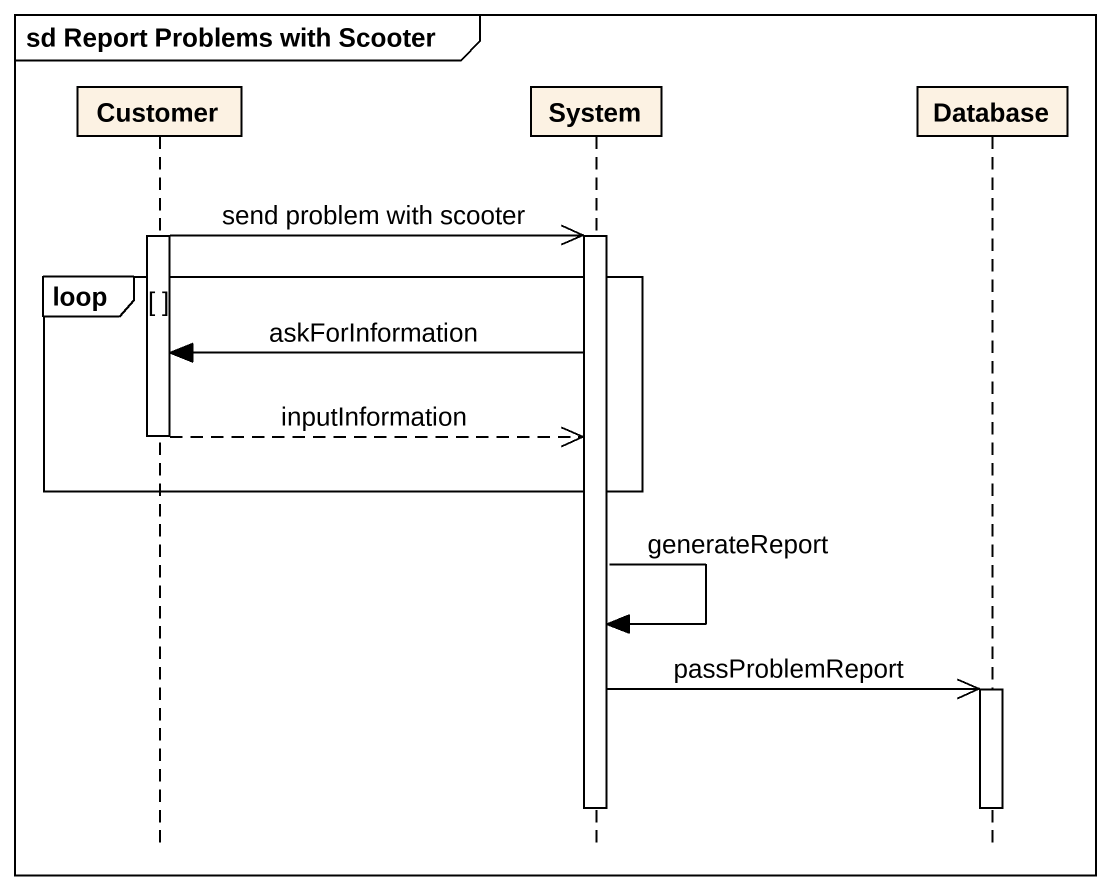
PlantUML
@startuml
mainframe sd Report Problems with Scooter
hide footbox
participant Customer
participant System
participant "Database" as Database_

activate Customer
Customer ->> System : send problem with scooter
activate System
loop
  System -> Customer : askForInformation
  Customer -->> System : inputInformation
  deactivate Customer
end
System -> System : generateReport
System ->> Database_ : passProblemReport
activate Database_
deactivate System
deactivate Database_
@enduml
